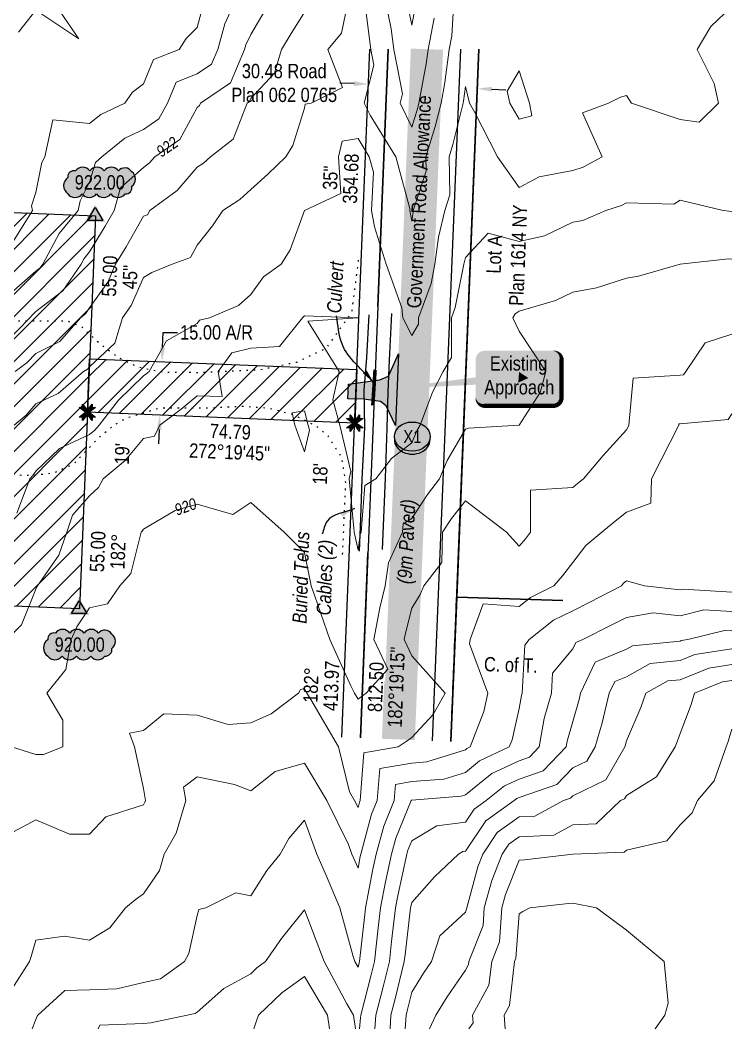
# Model space of a CAD drawing. Extents: x 303473 to 311369, y 5810487 to 5821147.
# Drawn here: x 308016 to 308514, y 5816452 to 5817157 of the extents above; entities that cross this region are included whole.
import ezdxf
from ezdxf.enums import TextEntityAlignment as Align

# ---------------------------------------------------------------- set-up
doc = ezdxf.new("R2010")
doc.units = 0
doc.header["$LTSCALE"] = 5
doc.header["$PDSIZE"] = 0.5
doc.linetypes.add('foc-TOPO', pattern=[1, 0.2, -0.8])
doc.linetypes.add('UG_PIPE', pattern=[1.875, 1.25, -0.625])
doc.layers.get('Defpoints').update_dxf_attribs({"color": 9})
doc.layers.add('AS-GENERAL', color=48, linetype='Continuous', lineweight=18)
doc.layers.add('T-TEXT', color=48, linetype='Continuous', lineweight=18)
for name, color, linetype in [('AS-PIPE-UG', 44, 'UG_PIPE'), ('AS-ROADS', 254, 'Continuous'), ('AS-TELEPHONE', 224, 'foc-TEL'), ('AS-TELEPHONE-T', 224, 'Continuous'), ('AS-TELUS', 224, 'foc-TEL'), ('L-BD', 7, 'Continuous'), ('L-BD1', 253, 'Continuous'), ('L-MON', 1, 'Continuous'), ('L-ROAD-T', 7, 'Continuous'), ('L-SEC', 7, 'Continuous'), ('L-TITLEDB', 4, 'Continuous'), ('L-TITLEDB-T', 4, 'Continuous'), ('P-CROSSINGS', 250, 'Continuous'), ('P-ELEVATION', 7, 'Continuous'), ('P-PROPOSED', 10, 'Continuous'), ('P-TXT', 4, 'Continuous'), ('T-GENERAL', 48, 'foc-TOPO')]:
    doc.layers.add(name, color=color, linetype=linetype)
doc.layers.add('C-TOPO-MAJR', color=7, linetype='Continuous', lineweight=15, true_color=0xd3aa5f)
doc.layers.add('C-TOPO-MINR', color=7, linetype='Continuous', lineweight=13, true_color=0xe9d5af)
doc.layers.add('P-PROPOSED-EXISTING-H', color=7, linetype='Continuous', true_color=0xffeebd)
doc.styles.add('80', font='ARIALN.TTF', dxfattribs={"height": 10})
doc.styles.add('80CG', font='ARIALN.TTF', dxfattribs={"height": 10})
doc.styles.add('80L', font='ARIALN.TTF', dxfattribs={"height": 10})
doc.styles.add('80LS', font='ARIALNI.TTF', dxfattribs={"height": 10})
doc.styles.add('Crossing', font='ARIALN.TTF', dxfattribs={"height": 10})
doc.styles.add('foc-LtypeFont', font='ARIALN.TTF', dxfattribs={"height": 7.35})
doc.linetypes.add('foc-TEL', pattern='A,2,-1,["T",foc-LtypeFont,S=0.2,R=0,X=-0.425,Y=-0.75],-1.24,8', length=12.24)
doc.dimstyles.new('Compass 5 000', dxfattribs={"dimscale": 5, "dimtxt": 9, "dimasz": 2, "dimexe": 0.2, "dimexo": 0.0625, "dimgap": 0.5, "dimtad": 0, "dimtih": 1, "dimtoh": 1, "dimzin": 0, "dimdsep": 46, "dimtxsty": '80CG', "dimcen": 0.1, "dimse1": 1, "dimse2": 1, "dimclrd": 256, "dimclrt": 256, "dimaunit": 1, "dimadec": 4, "dimazin": 0, "dimtfac": 0.06, "dimtofl": 0, "dimtmove": 0, "dimatfit": 1, "dimfxl": 0.2, "dimtolj": 1, "dimtzin": 0, "dimlwd": -1, "dimarcsym": 0})
pattern_1 = [(45, (25.516, 483.727), (-7.856438635, 7.856438635), [])]

# ---------------------------------------------------------------- blocks, each defined once
blk = doc.blocks.new('*D400')
at = {"layer": 'Defpoints', "color": 0, "transparency": 16777216}
for p in [(308139.57, 5816916.91), (308113.94, 5816880.42), (308138.05, 5816879.44)]:
    blk.add_point(p, dxfattribs=at)
at = {"layer": 'P-TXT', "transparency": 16777216}
for p, q in [((308115.87, 5816927.88), (308116.29, 5816938.26)), ((308116.29, 5816938.26), (308126.29, 5816938.26)), ((308113.54, 5816870.43), (308113.13, 5816860.44))]:
    blk.add_line(p, q, dxfattribs=at)
for points in [[(308114.21, 5816927.95), (308117.54, 5816927.81), (308115.47, 5816917.89)], [(308111.87, 5816870.5), (308115.2, 5816870.36), (308113.94, 5816880.42)]]:
    blk.add_solid(points, dxfattribs=at)
at = {"layer": 'P-TXT', "transparency": 16777216, "insert": (308153.58, 5816938.26), "char_height": 10, "attachment_point": 5, "style": '80CG'}
blk.add_mtext('\\A1;15.00 A/R', dxfattribs=at)
blk = doc.blocks.new('*D403')
at = {"layer": 'Defpoints', "color": 0, "transparency": 16777216}
for p in [(308335.74, 5817108.69), (308258.97, 5817095.81), (308335.1, 5817092.73)]:
    blk.add_point(p, dxfattribs=at)
at = {"layer": 'L-TITLEDB-T', "transparency": 16777216}
for p, q in [((308249.62, 5817112.18), (308239.63, 5817112.59)), ((308345.74, 5817108.28), (308355.73, 5817107.88))]:
    blk.add_line(p, q, dxfattribs=at)
for points in [[(308249.69, 5817113.85), (308249.55, 5817110.52), (308259.61, 5817111.78)], [(308345.8, 5817109.95), (308345.67, 5817106.62), (308335.74, 5817108.69)]]:
    blk.add_solid(points, dxfattribs=at)
at = {"layer": 'L-TITLEDB-T', "transparency": 16777216, "insert": (308200.86, 5817112.59), "char_height": 10, "attachment_point": 5, "style": '80CG'}
blk.add_mtext('\\A1;30.48 Road\\PPlan 062 0765', dxfattribs=at)
blk = doc.blocks.new('*U407')
h = blk.add_hatch(color=255)
edge = h.paths.add_edge_path()
edge.add_line((-24, -20), (24, -20))
edge.add_arc((24, -14), 6, 270, 360)
edge.add_line((30, -14), (30, 12.5))
edge.add_arc((24, 12.5), 6, 0, 90)
edge.add_line((24, 18.5), (-24, 18.5))
edge.add_arc((-24, 12.5), 6, 90, 180)
edge.add_line((-30, 12.5), (-30, -14))
edge.add_arc((-24, -14), 6, 180, 270)
at = {"color": 1, "flags": 128}
blk.add_lwpolyline([(-24, -20, 3, 3, 0), (24, -20, 3, 3, 0.414214), (30, -14, 3, 3, 0), (30, 12.5, 3, 0, 0.414214), (24, 18.5, 0, 0, 0), (-24, 18.5, 0, 0, 0.414214), (-30, 12.5, 0, 0, 0), (-30, -14, 0, 3, 0.414214)], format="xyseb", close=True, dxfattribs=at)
for points in [[(-93.85, -8.22, 0, 7.5, 0), (0, 0, 0, 0, 0)], [(6.76, -0.52, 0, 7.5, 0), (0, 0, 0, 0, 0)]]:
    blk.add_lwpolyline(points, format="xyseb", dxfattribs=at)
at = {"color": 1, "style": '80'}
blk.add_attdef('ENTER_TEXT_001', (-26.85, -4.92), '', height=10, dxfattribs=at)
blk = doc.blocks.new('*U462')
at = {"layer": 'P-ELEVATION'}
h = blk.add_hatch(color=111, dxfattribs=at)
h.dxf.hatch_style = 1
edge = h.paths.add_edge_path()
edge.add_arc((-17.35, -4.5), 6.1, 215, 325)
edge.add_arc((-7.35, -4.5), 6.1, 215, 325)
edge.add_arc((2.65, -4.5), 6.1, 215, 325)
edge.add_arc((12.65, -4.5), 6.1, 215, 325)
edge.add_arc((18.14, -3.7), 4.32, 263.43363, 373.43363)
edge.add_arc((18.85, 2.3), 6.1, 305, 415)
edge.add_arc((17.45, 4.39), 5.69, 30.69553, 140.69553)
edge.add_arc((8.05, 4.5), 6.1, 35, 145)
edge.add_arc((-1.95, 4.5), 6.1, 35, 145)
edge.add_arc((-11.95, 4.5), 6.1, 35, 145)
edge.add_arc((-18.04, 3.81), 4.33, 75.42608, 185.42608)
edge.add_arc((-18.36, -2.3), 6.96, 125, 235)
at = {"color": 240, "flags": 128}
blk.add_lwpolyline([(-22.35, -8, 0.520567), (-12.35, -8, 0.520567), (-2.35, -8, 0.520567), (7.65, -8, 0.520567), (17.65, -8, 0.520567), (22.35, -2.7, 0.520567), (22.35, 7.3, 0.520567), (13.05, 8, 0.520567), (3.05, 8, 0.520567), (-6.95, 8, 0.520567), (-16.95, 8, 0.520567), (-22.35, 3.4, 0.520567)], format="xyb", close=True, dxfattribs=at)
at = {"layer": 'P-ELEVATION', "color": 240, "flags": 128}
blk.add_lwpolyline([(0, 0, 12.5, 0, 0), (-11.05, -5.53, 0, 0, 0)], format="xyseb", dxfattribs=at)
at = {"layer": 'P-ELEVATION', "color": 240, "style": '80'}
blk.add_attdef('ELEVATION', text='', height=10, dxfattribs=at).set_placement((0, 0), align=Align.MIDDLE_CENTER)
blk = doc.blocks.new('TRIA')
blk.add_hatch(color=255).paths.add_polyline_path([(-0.04, 1.52), (-1.47, -0.87), (1.39, -0.87)])
blk = doc.blocks.new('TRIAA')
blk.add_blockref('TRIA', (0, 0))
blk = doc.blocks.new('TRIB')
at = {"color": 1}
blk.add_lwpolyline([(-1.12, -0.67), (-0.04, 1.13), (1.04, -0.67)], close=True, dxfattribs=at)
blk = doc.blocks.new('TRIBB')
blk.add_blockref('TRIB', (0, 0))
blk = doc.blocks.new('TRICC')
for name in ['TRIAA', 'TRIBB']:
    blk.add_blockref(name, (0, 0))
blk = doc.blocks.new('plspike')
blk.add_blockref('TRICC', (0, 0))
blk = doc.blocks.new('TEMP')
h = blk.add_hatch(color=255)
h.dxf.hatch_style = 1
h.paths.add_polyline_path([(0, 0.25), (-0.67, 1.15), (-0.67, 0.67), (-1.15, 0.67), (-0.25, 0), (-1.15, -0.67), (-0.67, -0.67), (-0.67, -1.15), (0, -0.25), (0.67, -1.15), (0.67, -0.67), (1.15, -0.67), (0.25, 0), (1.15, 0.67), (0.67, 0.67), (0.67, 1.15)])
h.paths.add_polyline_path([(0.57, 0.85), (0.57, 0.57), (0.85, 0.57), (0.08, 0), (0.85, -0.57), (0.57, -0.57), (0.57, -0.85), (0, -0.08), (-0.57, -0.85), (-0.57, -0.57), (-0.85, -0.57), (-0.08, 0), (-0.85, 0.57), (-0.57, 0.57), (-0.57, 0.85), (0, 0.08)], flags=16)
h = blk.add_hatch(color=1)
h.dxf.hatch_style = 1
h.paths.add_polyline_path([(0, 0.08), (-0.57, 0.85), (-0.57, 0.57), (-0.85, 0.57), (-0.08, 0), (-0.85, -0.57), (-0.57, -0.57), (-0.57, -0.85), (0, -0.08), (0.57, -0.85), (0.57, -0.57), (0.85, -0.57), (0.08, 0), (0.85, 0.57), (0.57, 0.57), (0.57, 0.85)])
at = {"color": 1}
for p, q in [((-0.08, 0), (0.08, 0)), ((0, 0.08), (0, -0.08))]:
    blk.add_line(p, q, dxfattribs=at)
at = {"color": 255, "flags": 128}
blk.add_lwpolyline([(-0.25, 0), (-1.15, 0.67), (-0.67, 0.67), (-0.67, 1.15), (0, 0.25), (0.67, 1.15), (0.67, 0.67), (1.15, 0.67), (0.25, 0), (1.15, -0.67), (0.67, -0.67), (0.67, -1.15), (0, -0.25), (-0.67, -1.15), (-0.67, -0.67), (-1.15, -0.67)], close=True, dxfattribs=at)
at = {"color": 1, "flags": 128}
blk.add_lwpolyline([(-0.08, 0), (-0.85, 0.57), (-0.57, 0.57), (-0.57, 0.85), (0, 0.08), (0.57, 0.85), (0.57, 0.57), (0.85, 0.57), (0.08, 0), (0.85, -0.57), (0.57, -0.57), (0.57, -0.85), (0, -0.08), (-0.57, -0.85), (-0.57, -0.57), (-0.85, -0.57)], close=True, dxfattribs=at)
blk = doc.blocks.new('xing2')
h = blk.add_hatch(color=50)
h.dxf.hatch_style = 1
edge = h.paths.add_edge_path()
edge.add_ellipse((0, 0), major_axis=(-12.5, 0), ratio=0.816297, start_angle=0, end_angle=360)
h = blk.add_hatch(color=250)
h.dxf.hatch_style = 1
edge = h.paths.add_edge_path()
edge.add_ellipse((0, -2.05), major_axis=(-12.5, 0), ratio=0.816297, start_angle=0, end_angle=180)
edge.add_line((12.5, -2.05), (12.5, 0))
edge.add_ellipse((0, 0), major_axis=(-12.5, 0), ratio=0.816297, start_angle=0, end_angle=180, ccw=False)
edge.add_line((-12.5, 0), (-12.5, -2.05))
at = {"color": 250}
blk.add_ellipse((0, 0), major_axis=(-12.5, 0), ratio=0.816297, dxfattribs=at)
blk.add_ellipse((0, -2.05), major_axis=(-12.5, 0), ratio=0.816297, start_param=0, end_param=3.141593, dxfattribs=at)
at = {"color": 250, "style": 'Crossing'}
blk.add_attdef('CROSSING', text='', height=9, dxfattribs=at).set_placement((0.09, 0.02), align=Align.MIDDLE_CENTER)
at = {"color": 250, "style": 'Crossing', "flags": 1}
for tag, p in [('OWNER', (0.09, -12.49)), ('DESCRIPTION', (0.09, -25.77)), ('LOCATION', (0.09, -39.3)), ('DWG_REF', (0.09, -52.84))]:
    blk.add_attdef(tag, text='', height=9, dxfattribs=at).set_placement(p, align=Align.MIDDLE_CENTER)

msp = doc.modelspace()

# ---------------------------------------------------------------- hatches: boundary and pattern name
at = {"layer": 'AS-ROADS'}
h = msp.add_hatch(color=256, dxfattribs=at)
h.dxf.hatch_style = 1
h.paths.add_polyline_path([(308245.698, 5816902.137), (308267.648, 5816905.14), (308273.733, 5816907.732), (308280.712, 5816923.321), (308278.591, 5816873.326), (308272.031, 5816887.077), (308268.021, 5816889.99), (308256.416, 5816891.537), (308245.248, 5816891.872)])
at = {"layer": 'P-PROPOSED-EXISTING-H'}
h = msp.add_hatch(dxfattribs=at)
h.set_pattern_fill('ANSI31', color=256, scale=3.499427, style=0)
h.set_pattern_definition(pattern_1)
h.paths.add_polyline_path([(308068.961, 5817019.842), (308063.375, 5816882.467), (308057.788, 5816745.092), (307783.038, 5816756.265), (307794.211, 5817031.015)])
h = msp.add_hatch(dxfattribs=at)
h.set_pattern_fill('ANSI31', color=256, scale=3.499427, style=0)
h.set_pattern_definition(pattern_1)
h.paths.add_polyline_path([(308250.181, 5816874.87), (308063.375, 5816882.467), (308064.898, 5816919.933), (308251.692, 5816912.337)])

# ---------------------------------------------------------------- linework, layer by layer
at = {"layer": 'AS-GENERAL', "const_width": 2.5, "flags": 128}
msp.add_lwpolyline([(308262.756, 5816887.297), (308264.326, 5816912.125)], dxfattribs=at)
at = {"layer": 'AS-PIPE-UG', "flags": 128}
msp.add_lwpolyline([(308317.24, 5816652.294), (308321.33, 5816753.166)], dxfattribs=at)
at = {"layer": 'AS-ROADS', "const_width": 22.498, "flags": 128}
for points in [[(308280.891, 5816653.768), (308300.161, 5817125.527), (308300.571, 5817136.24)], [(308281.998, 5816694.097), (308280.376, 5816653.789)]]:
    msp.add_lwpolyline(points, dxfattribs=at)
at = {"layer": 'AS-ROADS', "flags": 128}
msp.add_lwpolyline([(308245.698, 5816902.137), (308267.648, 5816905.14), (308273.733, 5816907.732), (308280.712, 5816923.321), (308278.591, 5816873.326), (308272.031, 5816887.077), (308268.021, 5816889.99), (308256.416, 5816891.537), (308245.248, 5816891.872)], close=True, dxfattribs=at)
at = {"layer": 'AS-TELEPHONE', "flags": 128}
for points in [[(308253.366, 5816785.275), (308254.371, 5816808.46), (308255.381, 5816835.637), (308257.063, 5816871.762), (308256.798, 5816897.96), (308258.473, 5816920.677), (308260.253, 5816950.615)], [(308269.632, 5816786.634), (308271.606, 5816836.335), (308272.758, 5816871.397), (308273.416, 5816896.822), (308274.463, 5816918.795), (308275.931, 5816951.457)]]:
    msp.add_lwpolyline(points, dxfattribs=at)
at = {"layer": 'AS-TELUS', "flags": 128}
for points in [[(308266.275, 5816956.452), (308273.565, 5817136.24)], [(308254.047, 5816654.856), (308259.29, 5816784.169)]]:
    msp.add_lwpolyline(points, dxfattribs=at)
at = {"layer": 'C-TOPO-MAJR', "linetype": 'Continuous', "lineweight": 15, "flags": 128}
for points, elevation in [([(308293.32, 5817170.174), (308289.939, 5817152.934), (308285.855, 5817173.555)], 2305), ([(308187.467, 5817163.527), (308177.439, 5817146.605), (308174.129, 5817139.365), (308173.219, 5817136.055), (308163.295, 5817112.699), (308142.387, 5817098.555), (308141.698, 5817096.796), (308139.939, 5817095.427), (308127.924, 5817073.07), (308110.476, 5817061.055), (308106.767, 5817056.727), (308102.439, 5817053.553), (308086.557, 5817039.437), (308081.984, 5817023.555), (308075.861, 5817012.633), (308064.939, 5816994.711), (308061.013, 5816989.98), (308058.91, 5816986.055), (308046.189, 5816967.305), (308027.439, 5816952.8), (308025.166, 5816950.828), (308023.193, 5816948.555), (308006.885, 5816931.609)], 2305), ([(308513.546, 5816989.542), (308511.191, 5816989.803), (308477.439, 5816986.055), (308448.461, 5816977.533), (308439.939, 5816976.189), (308418.937, 5816969.557), (308402.439, 5816966.411), (308390.345, 5816960.649), (308364.939, 5816953.246), (308362.192, 5816951.301), (308360.608, 5816948.555), (308364.939, 5816939.175), (308383.689, 5816911.055), (308379.614, 5816896.379), (308364.939, 5816873.555), (308329.584, 5816871.41), (308327.439, 5816870.668), (308314.763, 5816848.731), (308309.44, 5816836.055), (308300.894, 5816825.1), (308289.939, 5816808.2), (308283.91, 5816804.584), (308283.447, 5816798.555), (308273.655, 5816777.339), (308271.469, 5816761.055), (308267.618, 5816745.876), (308263.531, 5816723.555), (308273.164, 5816702.829), (308258.069, 5816686.055), (308254.785, 5816683.709), (308252.439, 5816682.034), (308249.936, 5816686.055), (308247.321, 5816691.173), (308232.75, 5816723.555), (308222.148, 5816753.846), (308219.745, 5816761.055), (308214.939, 5816784.482), (308200.866, 5816798.555), (308177.439, 5816819.391), (308164.939, 5816811.055), (308139.939, 5816818.199), (308124.661, 5816813.833), (308102.439, 5816800.763), (308101.673, 5816799.321), (308100.875, 5816798.555), (308093.688, 5816769.806), (308086.034, 5816761.055), (308077.442, 5816748.552), (308064.939, 5816745.712), (308055.91, 5816732.584), (308052.11, 5816723.555), (308048.272, 5816702.722), (308034.937, 5816686.055), (308046.189, 5816667.305), (308046.189, 5816648.555), (308032.795, 5816643.199), (308027.439, 5816643.199), (308010.395, 5816648.555)], 2300), ([(308513.546, 5816729.724), (308508.449, 5816730.045), (308482.801, 5816723.555), (308478.161, 5816722.833), (308477.439, 5816722.541), (308444.242, 5816719.251), (308439.939, 5816716.824), (308418.121, 5816707.873), (308407.938, 5816686.055), (308406.874, 5816681.62), (308402.439, 5816666.411), (308398.45, 5816652.543), (308397.752, 5816648.555), (308381.659, 5816631.835), (308364.939, 5816626.118), (308354.692, 5816621.302), (308342.049, 5816611.055), (308333.52, 5816604.974), (308327.439, 5816595.853), (308307.56, 5816593.434), (308289.939, 5816582.93), (308287.2, 5816576.294), (308286.457, 5816573.555), (308280.454, 5816545.54), (308278.663, 5816536.055), (308275.877, 5816512.617), (308274.314, 5816498.555), (308270.037, 5816480.957), (308264.85, 5816461.055), (308264.246, 5816451.516)], 2295), ([(308355.162, 5816451.516), (308354.461, 5816461.055), (308358.153, 5816467.841), (308361.747, 5816498.555), (308362.648, 5816500.846), (308364.939, 5816531.886), (308367.441, 5816533.553), (308372.448, 5816536.055), (308399.379, 5816539.115), (308402.439, 5816539.462), (308419.103, 5816536.055), (308439.939, 5816520.433), (308466.182, 5816498.555), (308469.1, 5816469.394), (308466.715, 5816461.055), (308459.904, 5816451.516)], 2290), ([(308232.583, 5816451.516), (308231.204, 5816461.055), (308214.939, 5816488.054), (308199.242, 5816476.752), (308182.796, 5816461.055), (308181.386, 5816457.108), (308179.565, 5816451.516)], 2295)]:
    msp.add_lwpolyline(points, dxfattribs=dict(at, elevation=elevation))
at = {"layer": 'C-TOPO-MAJR', "linetype": 'Continuous', "lineweight": 15, "elevation": 2300, "flags": 128}
msp.add_lwpolyline([(308217.696, 5816873.555), (308214.939, 5816883.421), (308206.417, 5816882.077), (308208.243, 5816873.555), (308214.939, 5816854.805), (308218.544, 5816869.95), (308217.696, 5816873.555)], close=True, dxfattribs=at)
at = {"layer": 'C-TOPO-MINR', "linetype": 'Continuous', "lineweight": 13, "flags": 128}
for points, elevation in [([(308168.331, 5817173.555), (308159.423, 5817154.07), (308154.47, 5817136.055), (308150.137, 5817125.857), (308139.939, 5817118.958), (308125.334, 5817113.16), (308119.231, 5817098.555), (308113.361, 5817087.633), (308102.439, 5817080.111), (308089.523, 5817073.971), (308073.376, 5817061.055), (308068.909, 5817057.085), (308064.939, 5817043.294), (308058.242, 5817030.252), (308056.96, 5817023.555), (308043.573, 5817007.421), (308032.124, 5816986.055), (308030.23, 5816983.264), (308027.439, 5816981.104), (308010.014, 5816965.979)], 2306), ([(308246.188, 5817173.555), (308240.98, 5817147.514), (308231.284, 5817136.055), (308241.502, 5817109.492), (308219.636, 5817098.555), (308215.587, 5817097.907), (308214.939, 5817095.14), (308206.959, 5817069.035), (308202.006, 5817061.055), (308189.515, 5817048.978), (308177.439, 5817038.069), (308169.812, 5817031.182), (308157.875, 5817023.555), (308150.794, 5817012.7), (308139.939, 5816999.288), (308135.44, 5816990.554), (308122.636, 5816986.055), (308108.406, 5816980.088), (308102.439, 5816976.678), (308093.878, 5816957.115), (308087.856, 5816948.555), (308082.619, 5816930.875), (308064.939, 5816914.181), (308063.477, 5816912.517), (308060.61, 5816911.055), (308042.84, 5816895.654), (308027.439, 5816888.359), (308020.579, 5816880.415), (308012.235, 5816873.555)], 2303), ([(308015.308, 5817148.186), (308027.439, 5817163.555), (308057.439, 5817143.555), (308036.813, 5817173.555)], 2308), ([(308319.613, 5817173.555), (308317.91, 5817145.584), (308316.042, 5817136.055), (308313.091, 5817112.903), (308310.428, 5817098.555), (308306.364, 5817082.13), (308299.722, 5817061.055), (308299.939, 5817051.055), (308291.04, 5817023.555), (308290.83, 5817022.663), (308289.939, 5817016.064), (308288.601, 5817023.555), (308288.669, 5817024.824), (308278.828, 5817061.055), (308260.906, 5817090.088), (308256.814, 5817098.555), (308263.44, 5817125.054), (308261.311, 5817136.055), (308257.07, 5817168.924)], 2303), ([(308305.615, 5817157.879), (308301.335, 5817136.055), (308300.047, 5817125.947), (308294.964, 5817098.555), (308293.967, 5817094.527), (308289.939, 5817081.746), (308281.815, 5817098.555), (308283.44, 5817105.054), (308277.44, 5817136.055), (308275.588, 5817150.406), (308271.004, 5817173.555)], 2304), ([(308011.573, 5817001.921), (308025.096, 5817023.555), (308024.226, 5817026.767), (308027.439, 5817036.052), (308031.456, 5817057.038), (308033.518, 5817061.055), (308039.105, 5817086.889), (308064.939, 5817084.306), (308072.855, 5817090.638), (308089.508, 5817098.555), (308094.787, 5817106.207), (308102.439, 5817111.948), (308109.544, 5817128.95), (308127.44, 5817136.055), (308132.27, 5817143.724), (308139.939, 5817151.394), (308144.718, 5817168.776)], 2307), ([(308513.546, 5817165.986), (308498.869, 5817152.125), (308489.371, 5817136.055), (308501.304, 5817112.19), (308504.228, 5817098.555), (308490.834, 5817085.16), (308477.439, 5817087.189), (308443.354, 5817098.555), (308439.939, 5817103.923), (308435.764, 5817102.73), (308427.424, 5817098.555), (308409.26, 5817091.733), (308423.064, 5817061.055), (308409.803, 5817053.691), (308402.439, 5817051.464), (308378.908, 5817047.085), (308364.939, 5817039.466), (308349.779, 5817061.055), (308333.96, 5817092.034), (308330.268, 5817098.555), (308327.439, 5817110.09), (308326.135, 5817099.859), (308325.893, 5817098.555), (308318.761, 5817069.732), (308316.026, 5817061.055), (308316.605, 5817034.389), (308313.099, 5817023.555), (308308.688, 5817004.806), (308306.155, 5816986.055), (308303.422, 5816972.572), (308294.554, 5816948.555), (308294.554, 5816943.94), (308289.939, 5816936.054), (308283.688, 5816948.555), (308282.962, 5816955.532), (308272.028, 5816986.055), (308263.854, 5817012.14), (308261.816, 5817023.555), (308263.244, 5817050.25), (308260.309, 5817061.055), (308252.439, 5817073.805), (308241.448, 5817072.046), (308238.875, 5817061.055), (308240.505, 5817035.489), (308214.939, 5817023.557), (308214.938, 5817023.556), (308214.937, 5817023.555), (308205.072, 5816995.922), (308198.635, 5816986.055), (308186.466, 5816977.027), (308177.439, 5816964.859), (308168.917, 5816957.077), (308148.597, 5816948.555), (308141.644, 5816946.85), (308139.939, 5816944.535), (308118.631, 5816932.363), (308106.459, 5816911.055), (308104.284, 5816909.21), (308102.439, 5816907.839), (308085.047, 5816890.947), (308071.669, 5816873.555), (308068.636, 5816869.858), (308064.939, 5816866.825), (308043.885, 5816857.109), (308027.439, 5816841.227), (308025.167, 5816838.327), (308023.154, 5816836.055), (308014.157, 5816811.836)], 2302), ([(308214.939, 5817162.191), (308204.909, 5817146.085), (308198.966, 5817136.055), (308194.046, 5817119.448), (308177.439, 5817101.863), (308176.452, 5817099.542), (308174.994, 5817098.555), (308165.135, 5817073.359), (308149.313, 5817061.055), (308144.387, 5817056.607), (308139.939, 5817053.765), (308125.997, 5817037.497), (308106.986, 5817023.555), (308105.44, 5817020.554), (308102.439, 5817019.499), (308090.425, 5816998.069), (308083.103, 5816986.055), (308077.574, 5816973.42), (308064.939, 5816955.461), (308062.147, 5816951.347), (308058.539, 5816948.555), (308043.997, 5816931.997), (308027.439, 5816923.555), (308021.309, 5816917.185), (308012.95, 5816911.055)], 2304), ([(308513.546, 5817022.879), (308507.457, 5817023.555), (308477.439, 5817030.7), (308473.152, 5817027.842), (308439.939, 5817028.765), (308436.589, 5817026.905), (308425.509, 5817023.555), (308409.414, 5817016.58), (308402.439, 5817015.449), (308382.665, 5817005.829), (308364.939, 5817001.888), (308343.348, 5817007.646), (308327.439, 5816990.742), (308326.546, 5816986.948), (308326.426, 5816986.055), (308320.275, 5816955.719), (308317.63, 5816948.555), (308317.63, 5816920.864), (308311.89, 5816911.055), (308304.456, 5816896.538), (308295.77, 5816873.555), (308293.635, 5816869.859), (308289.939, 5816861.058), (308275.75, 5816850.243), (308264.936, 5816836.055), (308257.124, 5816831.37), (308254.602, 5816798.555), (308253.919, 5816797.075), (308252.439, 5816786.053), (308249.627, 5816798.555), (308249.479, 5816801.515), (308246.191, 5816836.055), (308247.392, 5816841.101), (308239.755, 5816873.555), (308234.836, 5816891.158), (308239.315, 5816911.055), (308217.436, 5816946.058), (308252.347, 5816948.555), (308214.939, 5816949.763), (308214.245, 5816949.249), (308213.731, 5816948.555), (308197.529, 5816928.465), (308177.439, 5816927.329), (308164.37, 5816924.124), (308154.74, 5816911.055), (308157.515, 5816893.479), (308139.939, 5816894.012), (308128.872, 5816884.622), (308113.974, 5816873.555), (308110.332, 5816865.662), (308102.439, 5816864.183), (308089.762, 5816848.732), (308074.311, 5816836.055), (308071.06, 5816829.934), (308064.939, 5816824.058), (308052.91, 5816810.584), (308049, 5816798.555), (308043.412, 5816782.582), (308028.608, 5816761.055), (308028.131, 5816760.362), (308027.439, 5816758.717), (308017.211, 5816733.783), (308007.352, 5816723.555)], 2301), ([(308513.546, 5816936.952), (308495.043, 5816930.951), (308481.319, 5816911.055), (308479.783, 5816908.711), (308477.439, 5816908.498), (308444.724, 5816906.27), (308441.683, 5816873.555), (308441.092, 5816872.402), (308439.939, 5816870.146), (308423.635, 5816852.359), (308409.942, 5816836.055), (308405.73, 5816832.764), (308402.439, 5816830.004), (308372.892, 5816828.101), (308372.892, 5816798.555), (308369.464, 5816794.03), (308364.939, 5816788.834), (308356.191, 5816798.555), (308327.439, 5816820.67), (308317.748, 5816808.246), (308311.466, 5816798.555), (308311.074, 5816777.42), (308298.405, 5816761.055), (308295.903, 5816755.091), (308289.939, 5816745.616), (308285.475, 5816728.019), (308284.657, 5816723.555), (308289.939, 5816712.192), (308313.252, 5816686.055), (308304.81, 5816671.184), (308289.939, 5816655.252), (308286.032, 5816652.462), (308280.562, 5816648.555), (308256.575, 5816644.419), (308253.928, 5816611.055), (308253.493, 5816610.001), (308252.439, 5816606.119), (308250.003, 5816611.055), (308246.387, 5816617.106), (308238.718, 5816648.555), (308219.347, 5816681.647), (308216.604, 5816686.055), (308214.939, 5816689.313), (308212.262, 5816688.732), (308210.776, 5816686.055), (308191.726, 5816671.768), (308177.439, 5816665.367), (308161.712, 5816664.281), (308139.939, 5816670.712), (308116.726, 5816671.768), (308102.439, 5816659.964), (308092.719, 5816658.275), (308096.191, 5816648.555), (308102.439, 5816619.39), (308103.854, 5816611.055), (308103.526, 5816609.968), (308102.439, 5816608.056), (308076.303, 5816599.691), (308064.939, 5816587.62), (308050.874, 5816587.62), (308027.439, 5816597.662), (308011.739, 5816589.254)], 2299), ([(308513.546, 5816881.293), (308511.034, 5816877.46), (308477.439, 5816874.407), (308476.641, 5816874.353), (308476.567, 5816873.555), (308464.168, 5816849.325), (308457.381, 5816836.055), (308456.986, 5816819.008), (308439.939, 5816812.615), (308432.045, 5816806.449), (308422.634, 5816798.555), (308411.651, 5816789.343), (308402.439, 5816777.551), (308395.328, 5816768.166), (308389.136, 5816761.055), (308372.918, 5816753.075), (308364.939, 5816746.631), (308339.938, 5816748.556), (308330.651, 5816723.555), (308330.322, 5816720.672), (308343.166, 5816686.055), (308340.269, 5816673.225), (308330.848, 5816648.555), (308328.529, 5816647.465), (308327.439, 5816646.581), (308300.438, 5816638.055), (308289.939, 5816637.241), (308267.604, 5816633.389), (308265.832, 5816611.055), (308261.92, 5816601.574), (308254.314, 5816573.555), (308253.983, 5816572.011), (308252.439, 5816563.831), (308248.135, 5816573.555), (308245.706, 5816580.287), (308230.523, 5816611.055), (308214.939, 5816637.14), (308194.599, 5816631.395), (308177.439, 5816617.872), (308166.192, 5816622.302), (308139.939, 5816627.551), (308130.566, 5816620.428), (308132.157, 5816611.055), (308125.265, 5816588.229), (308116.927, 5816573.555), (308113.822, 5816562.171), (308102.439, 5816545.836), (308096.815, 5816541.679), (308089.941, 5816536.055), (308079.002, 5816521.992), (308064.939, 5816513.555), (308047.289, 5816516.205), (308027.439, 5816513.555), (308024.03, 5816501.963), (308023.028, 5816498.555), (308010.029, 5816478.465)], 2298), ([(308513.546, 5816756.751), (308479.602, 5816758.892), (308477.439, 5816758.345), (308452.435, 5816761.055), (308439.939, 5816764.682), (308437.966, 5816763.027), (308436.426, 5816761.055), (308413.887, 5816749.607), (308402.439, 5816743.792), (308388.876, 5816737.118), (308372.082, 5816723.555), (308368.835, 5816719.659), (308366.995, 5816686.055), (308366.536, 5816684.458), (308364.939, 5816675.335), (308360.005, 5816653.489), (308358.121, 5816648.555), (308337.25, 5816638.744), (308327.439, 5816630.792), (308312.438, 5816626.055), (308289.939, 5816624.309), (308278.634, 5816622.36), (308277.737, 5816611.055), (308270.346, 5816593.148), (308265.028, 5816573.555), (308262.807, 5816563.187), (308257.684, 5816536.055), (308257.126, 5816531.367), (308253.481, 5816498.555), (308253.277, 5816497.717), (308252.439, 5816494.499), (308250.295, 5816498.555), (308248.949, 5816502.045), (308239.728, 5816536.055), (308230.382, 5816558.112), (308223.546, 5816573.555), (308214.939, 5816597.42), (308204, 5816584.494), (308198, 5816573.555), (308188.821, 5816562.173), (308177.439, 5816544.579), (308167.022, 5816546.472), (308146.188, 5816536.055), (308141.148, 5816534.846), (308139.939, 5816530.7), (308134.313, 5816504.181), (308131.284, 5816498.555), (308114.536, 5816486.458), (308102.439, 5816483.849), (308083.986, 5816479.508), (308064.939, 5816478.883), (308047.678, 5816478.316), (308028.689, 5816461.055), (308028.22, 5816460.274), (308027.439, 5816457.931), (308024.69, 5816451.516)], 2297), ([(308513.546, 5816743.238), (308494.025, 5816744.469), (308477.439, 5816740.271), (308458.69, 5816742.304), (308439.939, 5816739.03), (308429.676, 5816733.818), (308409.472, 5816723.555), (308404.485, 5816721.509), (308402.439, 5816717.125), (308388.315, 5816700.179), (308387.542, 5816686.055), (308382.493, 5816668.501), (308379.002, 5816648.555), (308372.105, 5816641.389), (308364.939, 5816638.939), (308345.971, 5816630.023), (308327.439, 5816615.003), (308324.438, 5816614.055), (308289.939, 5816611.378), (308289.663, 5816611.33), (308289.642, 5816611.055), (308278.773, 5816584.721), (308275.743, 5816573.555), (308271.63, 5816554.364), (308268.173, 5816536.055), (308266.502, 5816521.992), (308263.898, 5816498.555), (308261.657, 5816489.337), (308254.287, 5816461.055), (308254.177, 5816459.317), (308253.503, 5816451.516)], 2296), ([(308513.546, 5816717.227), (308487.776, 5816713.218), (308477.439, 5816709.028), (308456.537, 5816706.957), (308439.939, 5816697.594), (308431.757, 5816694.237), (308427.938, 5816686.055), (308423.003, 5816665.491), (308418.064, 5816648.555), (308412.308, 5816638.686), (308402.439, 5816633.944), (308391.213, 5816622.281), (308364.939, 5816613.298), (308363.413, 5816612.581), (308361.531, 5816611.055), (308341.628, 5816596.866), (308327.439, 5816575.582), (308325.632, 5816575.362), (308322.6, 5816573.555), (308305.758, 5816557.735), (308289.939, 5816539.804), (308289.277, 5816536.717), (308289.152, 5816536.055), (308285.252, 5816503.242), (308284.731, 5816498.555), (308278.416, 5816472.577), (308275.414, 5816461.055), (308274.809, 5816451.516)], 2294), ([(308513.546, 5816706.116), (308497.391, 5816703.603), (308477.439, 5816695.515), (308468.832, 5816694.662), (308453.574, 5816686.055), (308449.938, 5816676.056), (308439.939, 5816652.723), (308439.132, 5816649.362), (308438.897, 5816648.555), (308425.466, 5816625.528), (308402.439, 5816614.464), (308400.767, 5816612.727), (308395.877, 5816611.055), (308375.891, 5816600.103), (308364.939, 5816599.596), (308349.736, 5816588.758), (308339.601, 5816573.555), (308336.149, 5816564.845), (308328.36, 5816536.055), (308328.297, 5816535.197), (308327.439, 5816533.016), (308309.481, 5816516.513), (308303.828, 5816498.555), (308298.181, 5816490.313), (308289.939, 5816477.126), (308286.796, 5816464.198), (308285.977, 5816461.055), (308285.373, 5816451.516)], 2293), ([(308513.546, 5816695.006), (308507.006, 5816693.988), (308487.437, 5816686.055), (308485.197, 5816678.297), (308477.439, 5816657.929), (308474.939, 5816651.055), (308473.868, 5816648.555), (308460.895, 5816627.599), (308439.939, 5816614.626), (308438.623, 5816612.371), (308435.886, 5816611.055), (308418.722, 5816594.772), (308402.439, 5816594.102), (308389.165, 5816586.829), (308364.939, 5816585.707), (308357.844, 5816580.65), (308353.115, 5816573.555), (308345.826, 5816555.168), (308340.656, 5816536.055), (308339.747, 5816523.746), (308329.832, 5816498.555), (308329.581, 5816496.413), (308327.439, 5816492.475), (308314.664, 5816473.83), (308306.679, 5816461.055), (308302.25, 5816451.516)], 2292), ([(308513.546, 5816661.039), (308511.061, 5816652.433), (308509.584, 5816648.555), (308501.123, 5816624.871), (308489.536, 5816611.055), (308485.961, 5816602.532), (308477.439, 5816594.007), (308468.066, 5816582.928), (308439.939, 5816576.44), (308438.458, 5816575.036), (308402.469, 5816573.555), (308402.441, 5816573.552), (308402.439, 5816573.553), (308368.766, 5816569.728), (308364.939, 5816569.293), (308355.503, 5816545.49), (308352.951, 5816536.055), (308351.198, 5816512.296), (308345.789, 5816498.555), (308343.867, 5816482.127), (308332.402, 5816461.055), (308332.795, 5816455.699), (308329.856, 5816451.516)], 2291), ([(308250.656, 5816451.516), (308249.277, 5816461.055), (308244.487, 5816469.007), (308228.866, 5816498.555), (308214.939, 5816534.67), (308198.956, 5816514.538), (308187.856, 5816498.555), (308181.799, 5816494.195), (308177.439, 5816490.032), (308158.688, 5816479.805), (308139.939, 5816463.138), (308138.729, 5816462.264), (308133.121, 5816461.055), (308107.712, 5816455.782), (308102.439, 5816455.135), (308071.931, 5816454.063), (308070.813, 5816451.516)], 2296)]:
    msp.add_lwpolyline(points, dxfattribs=dict(at, elevation=elevation))
at = {"layer": 'C-TOPO-MINR', "linetype": 'Continuous', "lineweight": 13, "elevation": 2303, "flags": 128}
msp.add_lwpolyline([(308372.118, 5817098.555), (308364.939, 5817121.055), (308356.503, 5817106.991), (308358.572, 5817098.555), (308364.939, 5817087.307), (308373.818, 5817089.676), (308372.118, 5817098.555)], close=True, dxfattribs=at)
at = {"layer": 'L-SEC', "flags": 128}
for points in [[(308273.565, 5817136.24), (308254.047, 5816654.856)], [(308323.902, 5817136.24), (308304.302, 5816652.819)]]:
    msp.add_lwpolyline(points, dxfattribs=at)
at = {"layer": 'L-TITLEDB', "flags": 128}
for points in [[(308241.109, 5816655.381), (308260.605, 5817136.24)], [(308273.565, 5817136.24), (308254.047, 5816654.856)], [(308323.902, 5817136.24), (308304.302, 5816652.819)], [(308317.24, 5816652.294), (308336.861, 5817136.24)], [(308336.861, 5817136.24), (308321.33, 5816753.166), (308395.587, 5816750.789)], [(308395.587, 5816750.789), (308321.33, 5816753.166), (308317.24, 5816652.294)]]:
    msp.add_lwpolyline(points, dxfattribs=at)
at = {"layer": 'P-PROPOSED'}
msp.add_lwpolyline([(308068.961, 5817019.842), (308063.375, 5816882.467), (308057.788, 5816745.092), (307783.038, 5816756.265), (307794.211, 5817031.015)], close=True, dxfattribs=at)
at = {"layer": 'P-PROPOSED', "flags": 128}
msp.add_lwpolyline([(308250.181, 5816874.87), (308063.375, 5816882.467), (308064.898, 5816919.933), (308251.692, 5816912.337)], close=True, dxfattribs=at)
at = {"layer": 'T-GENERAL', "flags": 128}
msp.add_lwpolyline([(308252.611, 5816988.847), (308247.918, 5816952.222), (308229.828, 5816926.957), (308209.473, 5816917.327), (308184.211, 5816912.14), (308140.841, 5816910.112), (308116.506, 5816910.332), (308099.273, 5816913.785), (308085.611, 5816920.262), (308071.798, 5816930.47), (308059.353, 5816942.297), (308048.926, 5816946.247), (308013.608, 5816946.182), (307950.751, 5816946.455), (307898.868, 5816946.905), (307877.713, 5816944.1), (307870.831, 5816931.595), (307867.078, 5816890.815), (307864.778, 5816841.932), (307868.843, 5816826.815), (307873.023, 5816822.417), (307883.641, 5816822.152), (307905.021, 5816828.875), (307922.633, 5816834.667), (307959.331, 5816839.247), (307978.676, 5816839.897), (308025.373, 5816838.317), (308040.333, 5816840.347), (308053.868, 5816846.357), (308071.516, 5816864.932), (308081.793, 5816873.497), (308091.116, 5816878.687), (308114.171, 5816885.572), (308149.381, 5816885.52), (308171.396, 5816886.81), (308190.403, 5816885.402), (308206.883, 5816880.96), (308222.516, 5816873.282), (308230.798, 5816866.752), (308240.718, 5816851.347), (308243.678, 5816833.182), (308241.301, 5816779.665)], dxfattribs=at)

# ---------------------------------------------------------------- block references
at = {"xscale": 0.99991684, "yscale": 0.99991684, "zscale": 0.99991684}
for p, values in [((308072.037, 5817043.18), {'ELEVATION': '922.00'}), ((308058.002, 5816720.1), {'ELEVATION': '920.00'})]:
    msp.add_blockref('*U462', p, dxfattribs=at).add_auto_attribs(values)
ref = msp.add_blockref('*U407', (308364.648, 5816906.917), dxfattribs=dict(xscale=0.99991684, yscale=0.99991684, zscale=0.99991684))
ref.add_attrib('ENTER_TEXT_001', 'Existing', (308344.534, 5816911.639), dxfattribs={"color": 1, "height": 9.9992, "style": '80'})
ref.add_attrib('ENTER_TEXT_002', 'Approach', (308340.53, 5816894.973), dxfattribs={"color": 1, "height": 9.9992, "style": '80'})
at = {"layer": 'L-MON', "xscale": 4.999584200000003, "yscale": 4.999584200000003, "zscale": 4.999584200000003}
for name, p in [('plspike', (308068.961, 5817019.842)), ('TEMP', (308063.375, 5816882.467)), ('TEMP', (308250.181, 5816874.87)), ('plspike', (308057.788, 5816745.092))]:
    msp.add_blockref(name, p, dxfattribs=at)
at = {"layer": 'P-CROSSINGS', "xscale": 0.99991684, "yscale": 0.99991684, "zscale": 0.99991684}
msp.add_blockref('xing2', (308290.307, 5816865.453), dxfattribs=at).add_auto_attribs({'CROSSING': 'X1'})

# ---------------------------------------------------------------- texts
at = {"layer": 'AS-TELEPHONE-T', "insert": (308206.533, 5816734.577), "char_height": 9.99854, "attachment_point": 1, "rotation": 88.290919, "style": '80L'}
msp.add_mtext_dynamic_manual_height_columns('\\pi0.29893;{\\fArial Narrow|b0|i1|c0|p34;Buried Telus\\P\\pi6.62475;Cables (2)}', width=64.3812, gutter_width=50, heights=[0], dxfattribs=at)
at = {"layer": 'L-BD', "style": '80L'}
for s, p in [('354.68', (308247.327, 5817045.761)), ('35"', (308233.09, 5817046.338)), ("18'", (308225.963, 5816839.377)), ('413.97', (308233.761, 5816691.204)), ('182°', (308219.524, 5816691.781))]:
    msp.add_text(s, height=9.9992, rotation=87.678242, dxfattribs=at).set_placement(p, align=Align.MIDDLE_CENTER)
at = {"layer": 'L-BD', "insert": (308258.656, 5816662.188), "char_height": 9.99917, "width": 56.00257, "attachment_point": 1, "rotation": 87.678242, "line_spacing_factor": 0.855, "style": '80L'}
msp.add_mtext('\\pi10.99042;812.50\\P\\pi0.66386;182°19\'15"', dxfattribs=at)
at = {"layer": 'L-BD1', "style": '80L'}
for s, p in [('74.79', (308163.228, 5816868.91)), ('272°19\'45"', (308162.649, 5816854.673))]:
    msp.add_text(s, height=9.9992, rotation=357.672339, dxfattribs=at).set_placement(p, align=Align.MIDDLE_CENTER)
msp.add_text("19'", height=9.9992, rotation=87.672339, dxfattribs=at).set_placement((308092.303, 5816845.748))
at = {"layer": 'L-BD1', "char_height": 9.99917, "width": 28.20134, "attachment_point": 1, "rotation": 87.672339, "line_spacing_factor": 0.855, "style": '80L'}
for s, insert in [('\\pi0.27849;55.00\\P\\pi6.03176;45"', (308073.296, 5816963.282)), ('\\pi0.27849;55.00\\P\\pi2.82944;182°', (308064.909, 5816770.712))]:
    msp.add_mtext(s, dxfattribs=dict(at, insert=insert))
at = {"layer": 'L-ROAD-T', "style": '80L'}
msp.add_text('Government Road Allowance', height=9.99927, rotation=87.279414, dxfattribs=at).set_placement((308294.978, 5817029.6), align=Align.MIDDLE_CENTER)
at = {"layer": 'L-TITLEDB-T', "char_height": 9.99927, "attachment_point": 1, "style": '80L'}
for s, width, insert, rotation in [('\\pi23.73785;Lot A\\P\\pi1.86018;Plan 1614 NY', 73.42879, (308341.122, 5816955.931), 87.678242), ('\\pi0.32283;C. of T.', 36.67986, (308340.263, 5816711.51), 358.166009)]:
    msp.add_mtext_dynamic_manual_height_columns(s, width=width, gutter_width=50, heights=[0], dxfattribs=dict(at, insert=insert, rotation=rotation))
at = {"layer": 'T-TEXT', "style": '80LS'}
for s, p in [('Culvert', (308236.503, 5816969.819)), ('(9m Paved)', (308286.18, 5816792.057))]:
    msp.add_text(s, height=9.9993, rotation=87.279414, dxfattribs=at).set_placement(p, align=Align.MIDDLE_CENTER)
at = {"layer": 'T-TEXT', "char_height": 7.99933, "attachment_point": 1, "style": '80L'}
for s, insert, rotation in [('\\pi2.30968,t90.30236;{\\fArial Narrow|b0|i1|c0|p34;922}', (308108.634, 5817065.678), 34.55181), ('\\pi2.29331,t90.28599;{\\fArial Narrow|b0|i1|c0|p34;920}', (308121.174, 5816816.981), 19.292642)]:
    msp.add_mtext_dynamic_manual_height_columns(s, width=19.34664, gutter_width=49.996, heights=[0], dxfattribs=dict(at, insert=insert, rotation=rotation))

# ---------------------------------------------------------------- dimensions: what is measured, and where the dimension line sits
at = {"layer": 'L-TITLEDB-T'}
dim = msp.add_linear_dim(base=(308335.744, 5817108.69), p1=(308258.966, 5817095.813), p2=(308335.097, 5817092.726), angle=357.678242, text='30.48 Road\\PPlan 062 0765', dimstyle='Compass 5 000', dxfattribs=at)
dim.commit()
dim.dimension.update_dxf_attribs({"geometry": '*D403', "text_midpoint": (308200.864, 5817112.587), "dimtype": 161})
at = {"layer": 'P-TXT'}
dim = msp.add_linear_dim(base=(308113.942, 5816880.42), p1=(308139.568, 5816916.906), p2=(308138.045, 5816879.44), angle=267.672339, text='15.00 A/R', dimstyle='Compass 5 000', dxfattribs=at)
dim.commit()
dim.dimension.update_dxf_attribs({"geometry": '*D400', "text_midpoint": (308153.575, 5816938.264), "dimtype": 161})

# ---------------------------------------------------------------- leaders
at = {"layer": 'AS-TELEPHONE-T', "path_type": 1}
msp.add_leader([(308249.873, 5816815.154), (308230.829, 5816806.335), (308227.336, 5816797.262)], dimstyle='Compass 5 000', override={"dimgap": 0.5, "dimtad": 0}, dxfattribs=at)
at = {"layer": 'T-TEXT', "path_type": 1}
msp.add_leader([(308263.402, 5816903.093), (308241.229, 5816930.3), (308237.297, 5816949.786)], dimstyle='Compass 5 000', override={"dimgap": 0.5, "dimtad": 0}, dxfattribs=at)

doc.saveas('drawing.dxf')
